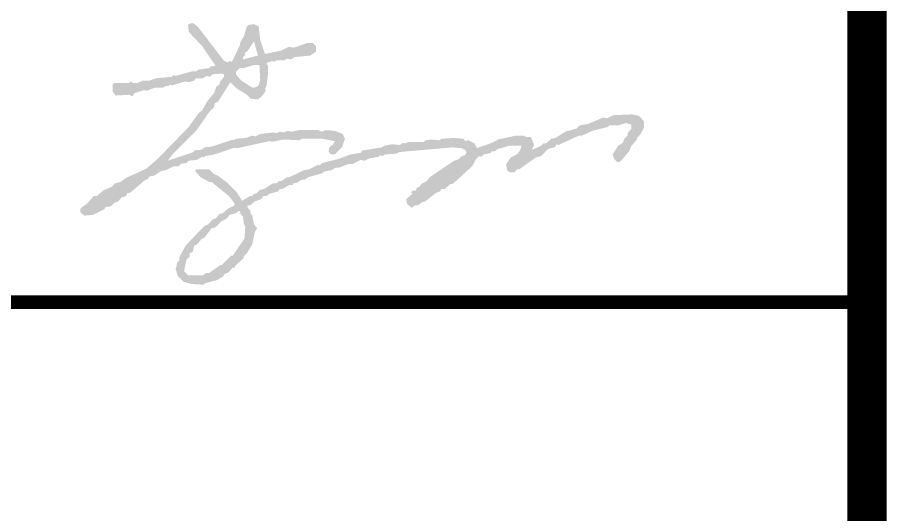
# Model space of a CAD drawing. Extents: x 3774419 to 4775970, y -926964 to 2266.
# Drawn here: x 3860653 to 3862867, y -618705 to -617438 of the extents above; entities that cross this region are included whole.
import ezdxf

# ---------------------------------------------------------------- set-up
doc = ezdxf.new("R2010")
doc.units = 0
doc.header["$LTSCALE"] = 1000
doc.header["$MEASUREMENT"] = 0
doc.layers.get('0').update_dxf_attribs({"linetype": 'CONTINUOUS'})
doc.layers.add('!!电气', color=1, linetype='CONTINUOUS')
doc.layers.add('图框', color=147, linetype='CONTINUOUS', lineweight=20)

# ---------------------------------------------------------------- blocks, each defined once
blk = doc.blocks.new('A$C7E752094')
at = {"linetype": 'Continuous'}
h = blk.add_hatch(color=0, dxfattribs=at)
h.dxf.hatch_style = 1
h.paths.add_polyline_path([(5409.8, 9218.3), (5409.8, 9224.3), (5415.8, 9230.3), (5413.8, 9234.3), (5421.8, 9240.3), (5437.8, 9264.3), (5447.8, 9228.3)], flags=16)
h.paths.add_polyline_path([(5391.8, 9180.3), (5391.8, 9186.3), (5401.8, 9196.3), (5411.8, 9196.3), (5437.8, 9204.3), (5451.8, 9204.3), (5453.8, 9166.3), (5449.8, 9152.3), (5445.8, 9148.3), (5433.8, 9146.3), (5405.8, 9164.3)], flags=16)
h.paths.add_polyline_path([(5259.8, 8678.3), (5265.8, 8708.3), (5273.8, 8716.3), (5273.8, 8724.3), (5281.8, 8728.3), (5285.8, 8744.3), (5291.8, 8746.3), (5303.8, 8760.3), (5311.8, 8764.3), (5329.8, 8788.3), (5339.8, 8790.3), (5355.8, 8806.3), (5367.8, 8812.3), (5375.8, 8822.3), (5391.8, 8826.3), (5397.8, 8832.3), (5401.8, 8832.3), (5403.8, 8824.3), (5409.8, 8818.3), (5411.8, 8800.3), (5415.8, 8792.3), (5413.8, 8762.3), (5383.8, 8718.3), (5379.8, 8718.3), (5355.8, 8694.3), (5351.8, 8694.3), (5323.8, 8674.3), (5315.8, 8674.3), (5307.8, 8668.3), (5269.8, 8668.3)], flags=16)
h.paths.add_polyline_path([(5239.8, 8688.3), (5237.8, 8686.3), (5243.8, 8666.3), (5257.8, 8652.3), (5277.8, 8646.3), (5309.8, 8644.3), (5313.8, 8648.3), (5343.8, 8656.3), (5357.8, 8664.3), (5363.8, 8672.3), (5373.8, 8676.3), (5383.8, 8688.3), (5387.8, 8686.3), (5389.8, 8692.3), (5411.8, 8712.3), (5411.8, 8716.3), (5419.8, 8724.3), (5433.8, 8748.3), (5439.8, 8778.3), (5445.8, 8788.3), (5437.8, 8798.3), (5433.8, 8820.3), (5429.8, 8824.3), (5427.8, 8834.3), (5421.8, 8840.3), (5421.8, 8846.3), (5427.8, 8846.3), (5439.8, 8856.3), (5455.8, 8862.3), (5461.8, 8870.3), (5469.8, 8870.3), (5477.8, 8876.3), (5499.8, 8882.3), (5503.8, 8888.3), (5509.8, 8888.3), (5527.8, 8898.3), (5535.8, 8898.3), (5537.8, 8902.3), (5547.8, 8904.3), (5559.8, 8912.3), (5567.8, 8912.3), (5575.8, 8918.3), (5611.8, 8928.3), (5615.8, 8932.3), (5635.8, 8936.3), (5645.8, 8942.3), (5653.8, 8942.3), (5679.8, 8952.3), (5689.8, 8952.3), (5709.8, 8962.3), (5719.8, 8960.3), (5731.8, 8966.3), (5755.8, 8970.3), (5759.8, 8974.3), (5765.8, 8972.3), (5771.8, 8976.3), (5799.8, 8978.3), (5807.8, 8982.3), (5943.8, 8994.3), (5965.8, 8992.3), (5975.8, 8988.3), (5979.8, 8982.3), (5975.8, 8974.3), (5967.8, 8972.3), (5959.8, 8964.3), (5947.8, 8960.3), (5885.8, 8918.3), (5877.8, 8908.3), (5865.8, 8902.3), (5857.8, 8892.3), (5853.8, 8892.3), (5849.8, 8884.3), (5841.8, 8884.3), (5837.8, 8880.3), (5841.8, 8876.3), (5825.8, 8862.3), (5827.8, 8850.3), (5839.8, 8840.3), (5847.8, 8846.3), (5855.8, 8846.3), (5865.8, 8854.3), (5873.8, 8856.3), (5901.8, 8878.3), (5911.8, 8882.3), (5915.8, 8888.3), (5923.8, 8888.3), (5937.8, 8900.3), (5945.8, 8902.3), (5993.8, 8946.3), (6003.8, 8964.3), (6011.8, 8972.3), (6017.8, 8970.3), (6023.8, 8976.3), (6041.8, 8980.3), (6043.8, 8984.3), (6051.8, 8984.3), (6059.8, 8990.3), (6087.8, 8998.3), (6119.8, 8998.3), (6115.8, 8986.3), (6107.8, 8976.3), (6091.8, 8968.3), (6079.8, 8950.3), (6083.8, 8934.3), (6091.8, 8930.3), (6101.8, 8930.3), (6107.8, 8938.3), (6113.8, 8938.3), (6155.8, 8968.3), (6169.8, 8972.3), (6187.8, 8990.3), (6203.8, 8994.3), (6209.8, 9002.3), (6213.8, 9000.3), (6265.8, 9024.3), (6273.8, 9024.3), (6299.8, 9036.3), (6339.8, 9046.3), (6343.8, 9050.3), (6365.8, 9050.3), (6385.8, 9056.3), (6399.8, 9052.3), (6399.8, 9042.3), (6389.8, 9030.3), (6389.8, 9024.3), (6381.8, 9016.3), (6377.8, 9006.3), (6365.8, 8998.3), (6351.8, 8976.3), (6355.8, 8964.3), (6363.8, 8956.3), (6371.8, 8958.3), (6393.8, 8984.3), (6399.8, 8998.3), (6413.8, 9014.3), (6413.8, 9018.3), (6421.8, 9026.3), (6431.8, 9044.3), (6431.8, 9060.3), (6419.8, 9074.3), (6401.8, 9078.3), (6353.8, 9076.3), (6337.8, 9068.3), (6327.8, 9070.3), (6289.8, 9054.3), (6267.8, 9050.3), (6259.8, 9042.3), (6231.8, 9034.3), (6205.8, 9018.3), (6195.8, 9016.3), (6181.8, 9004.3), (6175.8, 9004.3), (6169.8, 8998.3), (6145.8, 8988.3), (6151.8, 9000.3), (6143.8, 9020.3), (6131.8, 9020.3), (6125.8, 9024.3), (6105.8, 9024.3), (6059.8, 9014.3), (6045.8, 9006.3), (6005.8, 8992.3), (5999.8, 9004.3), (5983.8, 9012.3), (5975.8, 9010.3), (5971.8, 9016.3), (5947.8, 9018.3), (5915.8, 9016.3), (5909.8, 9012.3), (5889.8, 9014.3), (5875.8, 9012.3), (5869.8, 9008.3), (5833.8, 9008.3), (5821.8, 9004.3), (5817.8, 9006.3), (5809.8, 9000.3), (5789.8, 9002.3), (5769.8, 8998.3), (5763.8, 8994.3), (5713.8, 8986.3), (5709.8, 8980.3), (5683.8, 8976.3), (5651.8, 8964.3), (5611.8, 8954.3), (5605.8, 8948.3), (5601.8, 8950.3), (5577.8, 8938.3), (5565.8, 8936.3), (5527.8, 8918.3), (5521.8, 8918.3), (5507.8, 8908.3), (5501.8, 8908.3), (5493.8, 8902.3), (5485.8, 8902.3), (5463.8, 8888.3), (5453.8, 8886.3), (5443.8, 8876.3), (5437.8, 8876.3), (5433.8, 8870.3), (5427.8, 8870.3), (5407.8, 8858.3), (5393.8, 8880.3), (5369.8, 8904.3), (5345.8, 8922.3), (5335.8, 8926.3), (5323.8, 8938.3), (5291.8, 8938.3), (5287.8, 8934.3), (5301.8, 8918.3), (5323.8, 8906.3), (5329.8, 8906.3), (5373.8, 8870.3), (5387.8, 8852.3), (5387.8, 8846.3), (5371.8, 8838.3), (5357.8, 8826.3), (5349.8, 8824.3), (5341.8, 8814.3), (5331.8, 8810.3), (5321.8, 8798.3), (5311.8, 8794.3), (5263.8, 8744.3), (5247.8, 8714.3), (5247.8, 8706.3), (5241.8, 8700.3)])
h.paths.add_polyline_path([(4997.8, 8840.3), (4995.8, 8838.3), (4995.8, 8828.3), (5005.8, 8820.3), (5027.8, 8822.3), (5055.8, 8836.3), (5059.8, 8842.3), (5073.8, 8844.3), (5083.8, 8854.3), (5091.8, 8856.3), (5099.8, 8866.3), (5111.8, 8870.3), (5115.8, 8878.3), (5121.8, 8878.3), (5161.8, 8912.3), (5165.8, 8912.3), (5171.8, 8920.3), (5183.8, 8922.3), (5201.8, 8934.3), (5213.8, 8936.3), (5233.8, 8946.3), (5245.8, 8946.3), (5251.8, 8952.3), (5265.8, 8954.3), (5271.8, 8960.3), (5291.8, 8962.3), (5305.8, 8970.3), (5309.8, 8968.3), (5313.8, 8972.3), (5337.8, 8976.3), (5383.8, 8992.3), (5395.8, 8992.3), (5477.8, 9010.3), (5483.8, 9008.3), (5513.8, 9014.3), (5553.8, 9012.3), (5559.8, 9016.3), (5611.8, 9016.3), (5643.8, 9010.3), (5639.8, 9002.3), (5629.8, 8994.3), (5627.8, 8984.3), (5633.8, 8976.3), (5643.8, 8976.3), (5661.8, 8994.3), (5669.8, 9016.3), (5663.8, 9028.3), (5643.8, 9036.3), (5621.8, 9038.3), (5609.8, 9034.3), (5601.8, 9038.3), (5553.8, 9038.3), (5533.8, 9034.3), (5523.8, 9036.3), (5513.8, 9032.3), (5503.8, 9034.3), (5495.8, 9030.3), (5487.8, 9032.3), (5453.8, 9028.3), (5441.8, 9022.3), (5433.8, 9024.3), (5417.8, 9018.3), (5391.8, 9016.3), (5387.8, 9012.3), (5385.8, 9014.3), (5329.8, 8996.3), (5311.8, 8994.3), (5303.8, 8988.3), (5285.8, 8986.3), (5283.8, 8982.3), (5217.8, 8960.3), (5233.8, 8980.3), (5291.8, 9038.3), (5323.8, 9084.3), (5335.8, 9096.3), (5337.8, 9106.3), (5345.8, 9110.3), (5377.8, 9160.3), (5393.8, 9144.3), (5419.8, 9128.3), (5429.8, 9118.3), (5447.8, 9116.3), (5459.8, 9126.3), (5467.8, 9138.3), (5465.8, 9142.3), (5469.8, 9150.3), (5473.8, 9182.3), (5473.8, 9202.3), (5469.8, 9206.3), (5471.8, 9210.3), (5483.8, 9214.3), (5489.8, 9212.3), (5495.8, 9216.3), (5515.8, 9216.3), (5521.8, 9220.3), (5531.8, 9218.3), (5541.8, 9224.3), (5581.8, 9228.3), (5595.8, 9238.3), (5595.8, 9252.3), (5587.8, 9260.3), (5573.8, 9260.3), (5539.8, 9248.3), (5525.8, 9250.3), (5505.8, 9240.3), (5465.8, 9232.3), (5453.8, 9268.3), (5449.8, 9302.3), (5437.8, 9308.3), (5423.8, 9306.3), (5419.8, 9302.3), (5411.8, 9276.3), (5403.8, 9264.3), (5401.8, 9254.3), (5381.8, 9212.3), (5375.8, 9214.3), (5371.8, 9210.3), (5361.8, 9214.3), (5295.8, 9300.3), (5283.8, 9310.3), (5275.8, 9310.3), (5269.8, 9306.3), (5271.8, 9288.3), (5305.8, 9252.3), (5339.8, 9202.3), (5327.8, 9200.3), (5323.8, 9196.3), (5295.8, 9192.3), (5291.8, 9188.3), (5281.8, 9188.3), (5237.8, 9176.3), (5231.8, 9178.3), (5229.8, 9174.3), (5187.8, 9170.3), (5171.8, 9164.3), (5153.8, 9164.3), (5141.8, 9158.3), (5129.8, 9158.3), (5123.8, 9162.3), (5119.8, 9158.3), (5081.8, 9158.3), (5077.8, 9154.3), (5077.8, 9136.3), (5085.8, 9126.3), (5119.8, 9128.3), (5127.8, 9124.3), (5133.8, 9132.3), (5157.8, 9140.3), (5163.8, 9138.3), (5185.8, 9146.3), (5205.8, 9146.3), (5211.8, 9150.3), (5219.8, 9150.3), (5223.8, 9154.3), (5229.8, 9152.3), (5261.8, 9162.3), (5269.8, 9160.3), (5285.8, 9164.3), (5289.8, 9170.3), (5307.8, 9170.3), (5317.8, 9176.3), (5325.8, 9174.3), (5331.8, 9180.3), (5357.8, 9182.3), (5361.8, 9180.3), (5361.8, 9174.3), (5351.8, 9162.3), (5349.8, 9154.3), (5341.8, 9148.3), (5335.8, 9132.3), (5317.8, 9110.3), (5305.8, 9088.3), (5297.8, 9082.3), (5269.8, 9044.3), (5193.8, 8966.3), (5163.8, 8940.3), (5111.8, 8916.3), (5097.8, 8906.3), (5083.8, 8902.3), (5075.8, 8894.3), (5053.8, 8884.3), (5037.8, 8870.3), (5029.8, 8870.3), (5011.8, 8850.3)])
at = {"layer": '图框', "const_width": 35}
blk.add_lwpolyline([(0, 8600), (7000, 8600)], dxfattribs=at)

msp = doc.modelspace()

# ---------------------------------------------------------------- linework, layer by layer
at = {"layer": '图框', "const_width": 100}
msp.add_lwpolyline([(3806917.5, -628963.9), (3862817.5, -628963.9), (3862817.5, -588963.9), (3806917.5, -588963.9)], close=True, dxfattribs=at)

# ---------------------------------------------------------------- block references
at = {"layer": '!!电气'}
msp.add_blockref('A$C7E752094', (3855817.5, -626763.6), dxfattribs=at)

doc.saveas('drawing.dxf')
